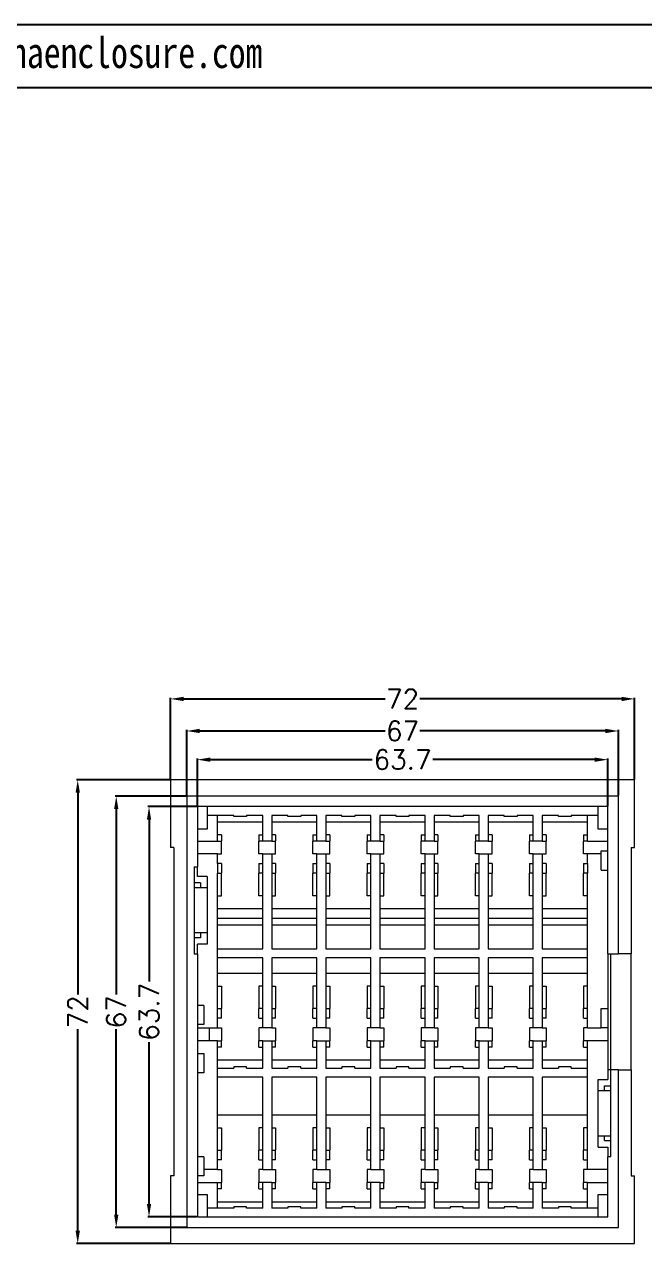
# Model space of a CAD drawing. Header units: inches. Extents: x 963 to 2094, y 1089 to 1501.
# Drawn here: x 1784.3 to 1880.5, y 1311.3 to 1500.6 of the extents above; entities that cross this region are included whole.
import ezdxf

# ---------------------------------------------------------------- set-up
doc = ezdxf.new("R2010")
doc.units = ezdxf.units.IN
doc.layers.add('文字', color=81, linetype='Continuous')
doc.styles.get("Standard").update_dxf_attribs({"font": 'txt', "bigfont": 'gbcbig.shx'})
doc.styles.add('宋体', font='', dxfattribs={"width": 0.8, "height": 3.5})
doc.styles.get('宋体').set_extended_font_data('SimSun')
doc.dimstyles.new('3', dxfattribs={"dimtxt": 3, "dimasz": 2, "dimexe": 0.18, "dimexo": 0.0625, "dimgap": 0.2, "dimtad": 0, "dimzin": 12, "dimdsep": 46, "dimtxsty": 'Standard', "dimcen": 1, "dimclrd": 3, "dimclre": 3, "dimadec": 0, "dimazin": 0, "dimtfac": 1, "dimtofl": 0, "dimtmove": 0, "dimatfit": 3, "dimfxl": 0, "dimtolj": 1, "dimtzin": 0, "dimarcsym": 0})

# ---------------------------------------------------------------- blocks, each defined once
blk = doc.blocks.new('*D240')
at = {"color": 3, "lineweight": -2, "transparency": 16777216}
for p, q in [((1806.96, 1383.33), (1806.96, 1396.03)), ((1808.96, 1395.85), (1840.26, 1395.85)), ((1876.96, 1395.85), (1845.66, 1395.85)), ((1878.96, 1383.33), (1878.96, 1396.03))]:
    blk.add_line(p, q, dxfattribs=at)
at = {"color": 3, "transparency": 16777216}
for points in [[(1808.96, 1396.18), (1808.96, 1395.51), (1806.96, 1395.85)], [(1876.96, 1396.18), (1876.96, 1395.51), (1878.96, 1395.85)]]:
    blk.add_solid(points, dxfattribs=at)
at = {"layer": 'Defpoints', "color": 0, "transparency": 16777216}
for p in [(1878.96, 1395.85), (1806.96, 1383.27), (1878.96, 1383.27)]:
    blk.add_point(p, dxfattribs=at)
at = {"color": 0, "transparency": 16777216, "insert": (1842.96, 1395.85), "char_height": 3, "attachment_point": 5}
blk.add_mtext('\\A1;72', dxfattribs=at)
blk = doc.blocks.new('*D241')
at = {"color": 3, "lineweight": -2, "transparency": 16777216}
for p, q in [((1806.9, 1383.27), (1792.36, 1383.27)), ((1792.54, 1381.27), (1792.54, 1349.97)), ((1792.54, 1313.27), (1792.54, 1344.57)), ((1806.9, 1311.27), (1792.36, 1311.27))]:
    blk.add_line(p, q, dxfattribs=at)
at = {"color": 3, "transparency": 16777216}
for points in [[(1792.21, 1381.27), (1792.88, 1381.27), (1792.54, 1383.27)], [(1792.21, 1313.27), (1792.88, 1313.27), (1792.54, 1311.27)]]:
    blk.add_solid(points, dxfattribs=at)
at = {"layer": 'Defpoints', "color": 0, "transparency": 16777216}
for p in [(1806.96, 1383.27), (1792.54, 1311.27), (1806.96, 1311.27)]:
    blk.add_point(p, dxfattribs=at)
at = {"color": 0, "transparency": 16777216, "insert": (1792.54, 1347.27), "char_height": 3, "attachment_point": 5, "rotation": 90}
blk.add_mtext('\\A1;72', dxfattribs=at)
blk = doc.blocks.new('*D242')
at = {"color": 3, "lineweight": -2, "transparency": 16777216}
for p, q in [((1809.4, 1380.77), (1798.34, 1380.77)), ((1798.52, 1378.77), (1798.52, 1349.97)), ((1798.52, 1315.77), (1798.52, 1344.57)), ((1809.4, 1313.77), (1798.34, 1313.77))]:
    blk.add_line(p, q, dxfattribs=at)
at = {"color": 3, "transparency": 16777216}
for points in [[(1798.19, 1378.77), (1798.85, 1378.77), (1798.52, 1380.77)], [(1798.19, 1315.77), (1798.85, 1315.77), (1798.52, 1313.77)]]:
    blk.add_solid(points, dxfattribs=at)
at = {"layer": 'Defpoints', "color": 0, "transparency": 16777216}
for p in [(1798.52, 1380.77), (1809.46, 1380.77), (1809.46, 1313.77)]:
    blk.add_point(p, dxfattribs=at)
at = {"color": 0, "transparency": 16777216, "insert": (1798.52, 1347.27), "char_height": 3, "attachment_point": 5, "rotation": 90}
blk.add_mtext('\\A1;67', dxfattribs=at)
blk = doc.blocks.new('*D243')
at = {"color": 3, "lineweight": -2, "transparency": 16777216}
for p, q in [((1811.05, 1379.12), (1803.43, 1379.12)), ((1803.61, 1377.12), (1803.61, 1351.97)), ((1803.61, 1317.42), (1803.61, 1342.57)), ((1811.05, 1315.42), (1803.43, 1315.42))]:
    blk.add_line(p, q, dxfattribs=at)
at = {"color": 3, "transparency": 16777216}
for points in [[(1803.28, 1377.12), (1803.94, 1377.12), (1803.61, 1379.12)], [(1803.28, 1317.42), (1803.94, 1317.42), (1803.61, 1315.42)]]:
    blk.add_solid(points, dxfattribs=at)
at = {"layer": 'Defpoints', "color": 0, "transparency": 16777216}
for p in [(1811.11, 1379.12), (1803.61, 1315.42), (1811.11, 1315.42)]:
    blk.add_point(p, dxfattribs=at)
at = {"color": 0, "transparency": 16777216, "insert": (1803.61, 1347.27), "char_height": 3, "attachment_point": 5, "rotation": 90}
blk.add_mtext('\\A1;63.7', dxfattribs=at)
blk = doc.blocks.new('*D244')
at = {"color": 3, "lineweight": -2, "transparency": 16777216}
for p, q in [((1809.46, 1380.83), (1809.46, 1391.05)), ((1811.46, 1390.87), (1840.26, 1390.87)), ((1874.46, 1390.87), (1845.66, 1390.87)), ((1876.46, 1380.83), (1876.46, 1391.05))]:
    blk.add_line(p, q, dxfattribs=at)
at = {"color": 3, "transparency": 16777216}
for points in [[(1811.46, 1391.21), (1811.46, 1390.54), (1809.46, 1390.87)], [(1874.46, 1391.21), (1874.46, 1390.54), (1876.46, 1390.87)]]:
    blk.add_solid(points, dxfattribs=at)
at = {"layer": 'Defpoints', "color": 0, "transparency": 16777216}
for p in [(1876.46, 1390.87), (1809.46, 1380.77), (1876.46, 1380.77)]:
    blk.add_point(p, dxfattribs=at)
at = {"color": 0, "transparency": 16777216, "insert": (1842.96, 1390.87), "char_height": 3, "attachment_point": 5}
blk.add_mtext('\\A1;67', dxfattribs=at)
blk = doc.blocks.new('*D245')
at = {"color": 3, "lineweight": -2, "transparency": 16777216}
for p, q in [((1811.11, 1379.18), (1811.11, 1386.6)), ((1813.11, 1386.42), (1838.26, 1386.42)), ((1872.81, 1386.42), (1847.66, 1386.42)), ((1874.81, 1379.18), (1874.81, 1386.6))]:
    blk.add_line(p, q, dxfattribs=at)
at = {"color": 3, "transparency": 16777216}
for points in [[(1813.11, 1386.75), (1813.11, 1386.08), (1811.11, 1386.42)], [(1872.81, 1386.75), (1872.81, 1386.08), (1874.81, 1386.42)]]:
    blk.add_solid(points, dxfattribs=at)
at = {"layer": 'Defpoints', "color": 0, "transparency": 16777216}
for p in [(1811.11, 1386.42), (1811.11, 1379.12), (1874.81, 1379.12)]:
    blk.add_point(p, dxfattribs=at)
at = {"color": 0, "transparency": 16777216, "insert": (1842.96, 1386.42), "char_height": 3, "attachment_point": 5}
blk.add_mtext('\\A1;63.7', dxfattribs=at)

msp = doc.modelspace()

# ---------------------------------------------------------------- linework, layer by layer
for p, q in [((1510.765, 1500.59), (2093.562, 1500.59)), ((1525.845, 1490.779), (2083.75, 1490.779))]:
    msp.add_line(p, q)
at = {"color": 7, "linetype": 'Continuous', "lineweight": 15}
for p, q in [((1806.961, 1383.271), (1806.961, 1372.771)), ((1878.961, 1383.271), (1806.961, 1383.271)), ((1878.961, 1372.771), (1878.961, 1383.271)), ((1809.461, 1380.771), (1809.461, 1313.771)), ((1876.461, 1380.771), (1809.461, 1380.771)), ((1876.461, 1356.271), (1876.461, 1380.771)), ((1874.811, 1379.121), (1811.111, 1379.121)), ((1811.111, 1379.121), (1811.111, 1369.771)), ((1812.611, 1379.121), (1812.611, 1375.621)), ((1873.311, 1375.621), (1873.311, 1379.121)), ((1874.811, 1356.271), (1874.811, 1379.121)), ((1816.761, 1377.771), (1812.611, 1377.771)), ((1814.261, 1373.771), (1814.261, 1377.771)), ((1814.261, 1376.771), (1821.261, 1376.771)), ((1816.761, 1377.571), (1816.761, 1377.771)), ((1818.761, 1377.571), (1816.761, 1377.571)), ((1821.261, 1377.771), (1818.761, 1377.771)), ((1818.761, 1377.771), (1818.761, 1377.571)), ((1821.261, 1373.771), (1821.261, 1377.771)), ((1825.161, 1377.771), (1822.661, 1377.771)), ((1822.661, 1377.771), (1822.661, 1373.771)), ((1822.661, 1376.771), (1829.661, 1376.771)), ((1825.161, 1377.571), (1825.161, 1377.771)), ((1827.161, 1377.571), (1825.161, 1377.571)), ((1829.661, 1377.771), (1827.161, 1377.771)), ((1827.161, 1377.771), (1827.161, 1377.571)), ((1829.661, 1373.771), (1829.661, 1377.771)), ((1833.561, 1377.771), (1831.061, 1377.771)), ((1831.061, 1377.771), (1831.061, 1373.771)), ((1831.061, 1376.771), (1838.061, 1376.771)), ((1833.561, 1377.571), (1833.561, 1377.771)), ((1835.561, 1377.571), (1833.561, 1377.571)), ((1838.061, 1377.771), (1835.561, 1377.771)), ((1835.561, 1377.771), (1835.561, 1377.571)), ((1838.061, 1373.771), (1838.061, 1377.771)), ((1841.961, 1377.771), (1839.461, 1377.771)), ((1839.461, 1377.771), (1839.461, 1373.771)), ((1839.461, 1376.771), (1846.461, 1376.771)), ((1841.961, 1377.571), (1841.961, 1377.771)), ((1843.961, 1377.571), (1841.961, 1377.571)), ((1846.461, 1377.771), (1843.961, 1377.771)), ((1843.961, 1377.771), (1843.961, 1377.571)), ((1846.461, 1373.771), (1846.461, 1377.771)), ((1850.361, 1377.771), (1847.861, 1377.771)), ((1847.861, 1377.771), (1847.861, 1373.771)), ((1847.861, 1376.771), (1854.861, 1376.771)), ((1850.361, 1377.571), (1850.361, 1377.771)), ((1852.361, 1377.571), (1850.361, 1377.571)), ((1854.861, 1377.771), (1852.361, 1377.771)), ((1852.361, 1377.771), (1852.361, 1377.571)), ((1854.861, 1373.771), (1854.861, 1377.771)), ((1858.761, 1377.771), (1856.261, 1377.771)), ((1856.261, 1377.771), (1856.261, 1373.771)), ((1856.261, 1376.771), (1863.261, 1376.771)), ((1858.761, 1377.571), (1858.761, 1377.771)), ((1860.761, 1377.571), (1858.761, 1377.571)), ((1863.261, 1377.771), (1860.761, 1377.771)), ((1860.761, 1377.771), (1860.761, 1377.571)), ((1863.261, 1373.771), (1863.261, 1377.771)), ((1864.661, 1377.771), (1864.661, 1373.771)), ((1867.161, 1377.771), (1864.661, 1377.771)), ((1864.661, 1376.771), (1871.661, 1376.771)), ((1867.161, 1377.571), (1867.161, 1377.771)), ((1869.161, 1377.571), (1867.161, 1377.571)), ((1873.311, 1377.771), (1869.161, 1377.771)), ((1869.161, 1377.771), (1869.161, 1377.571)), ((1871.661, 1373.771), (1871.661, 1377.771)), ((1812.611, 1375.621), (1811.111, 1375.621)), ((1814.861, 1374.771), (1814.261, 1374.771)), ((1814.861, 1374.771), (1814.861, 1373.771)), ((1820.661, 1374.771), (1820.661, 1373.771)), ((1820.661, 1374.771), (1821.261, 1374.771)), ((1823.261, 1374.771), (1822.661, 1374.771)), ((1823.261, 1374.771), (1823.261, 1373.771)), ((1829.061, 1374.771), (1829.661, 1374.771)), ((1829.061, 1374.771), (1829.061, 1373.771)), ((1831.661, 1374.771), (1831.061, 1374.771)), ((1831.661, 1374.771), (1831.661, 1373.771)), ((1837.461, 1374.771), (1838.061, 1374.771)), ((1837.461, 1374.771), (1837.461, 1373.771)), ((1840.061, 1374.771), (1839.461, 1374.771)), ((1840.061, 1374.771), (1840.061, 1373.771)), ((1845.861, 1374.771), (1845.861, 1373.771)), ((1845.861, 1374.771), (1846.461, 1374.771)), ((1848.461, 1374.771), (1847.861, 1374.771)), ((1848.461, 1374.771), (1848.461, 1373.771)), ((1854.261, 1374.771), (1854.861, 1374.771)), ((1854.261, 1374.771), (1854.261, 1373.771)), ((1856.861, 1374.771), (1856.261, 1374.771)), ((1856.861, 1374.771), (1856.861, 1373.771)), ((1862.661, 1374.771), (1863.261, 1374.771)), ((1862.661, 1374.771), (1862.661, 1373.771)), ((1865.261, 1374.771), (1864.661, 1374.771)), ((1865.261, 1374.771), (1865.261, 1373.771)), ((1871.061, 1374.771), (1871.061, 1373.771)), ((1871.061, 1374.771), (1871.661, 1374.771)), ((1874.811, 1375.621), (1873.311, 1375.621)), ((1807.461, 1372.771), (1806.961, 1372.771)), ((1807.461, 1372.771), (1807.461, 1321.771)), ((1811.111, 1373.771), (1814.261, 1373.771)), ((1814.261, 1373.771), (1814.861, 1373.771)), ((1814.861, 1371.771), (1814.861, 1373.771)), ((1821.261, 1373.771), (1820.661, 1373.771)), ((1820.661, 1371.771), (1820.661, 1373.771)), ((1822.661, 1373.771), (1821.261, 1373.771)), ((1822.661, 1373.771), (1823.261, 1373.771)), ((1823.261, 1371.771), (1823.261, 1373.771)), ((1829.661, 1373.771), (1829.061, 1373.771)), ((1829.061, 1371.771), (1829.061, 1373.771)), ((1831.061, 1373.771), (1829.661, 1373.771)), ((1831.061, 1373.771), (1831.661, 1373.771)), ((1831.661, 1371.771), (1831.661, 1373.771)), ((1838.061, 1373.771), (1837.461, 1373.771)), ((1837.461, 1371.771), (1837.461, 1373.771)), ((1839.461, 1373.771), (1838.061, 1373.771)), ((1839.461, 1373.771), (1840.061, 1373.771)), ((1840.061, 1371.771), (1840.061, 1373.771)), ((1846.461, 1373.771), (1845.861, 1373.771)), ((1845.861, 1371.771), (1845.861, 1373.771)), ((1847.861, 1373.771), (1846.461, 1373.771)), ((1847.861, 1373.771), (1848.461, 1373.771)), ((1848.461, 1371.771), (1848.461, 1373.771)), ((1854.861, 1373.771), (1854.261, 1373.771)), ((1854.261, 1371.771), (1854.261, 1373.771)), ((1856.261, 1373.771), (1854.861, 1373.771)), ((1856.261, 1373.771), (1856.861, 1373.771)), ((1856.861, 1371.771), (1856.861, 1373.771)), ((1863.261, 1373.771), (1862.661, 1373.771)), ((1862.661, 1371.771), (1862.661, 1373.771)), ((1864.661, 1373.771), (1863.261, 1373.771)), ((1864.661, 1373.771), (1865.261, 1373.771)), ((1865.261, 1371.771), (1865.261, 1373.771)), ((1871.661, 1373.771), (1871.061, 1373.771)), ((1871.061, 1371.771), (1871.061, 1373.771)), ((1871.661, 1373.771), (1874.811, 1373.771)), ((1878.461, 1372.771), (1878.961, 1372.771)), ((1878.461, 1372.771), (1878.461, 1356.271)), ((1814.261, 1371.771), (1811.111, 1371.771)), ((1814.261, 1370.271), (1814.261, 1371.771)), ((1814.261, 1371.771), (1814.861, 1371.771)), ((1821.261, 1371.771), (1820.661, 1371.771)), ((1821.261, 1371.771), (1822.661, 1371.771)), ((1821.261, 1357.021), (1821.261, 1371.771)), ((1822.661, 1371.771), (1822.661, 1357.021)), ((1822.661, 1371.771), (1823.261, 1371.771)), ((1829.661, 1371.771), (1829.061, 1371.771)), ((1829.661, 1371.771), (1831.061, 1371.771)), ((1829.661, 1357.021), (1829.661, 1371.771)), ((1831.061, 1371.771), (1831.061, 1357.021)), ((1831.061, 1371.771), (1831.661, 1371.771)), ((1838.061, 1371.771), (1837.461, 1371.771)), ((1838.061, 1371.771), (1839.461, 1371.771)), ((1838.061, 1357.021), (1838.061, 1371.771)), ((1839.461, 1371.771), (1839.461, 1357.021)), ((1839.461, 1371.771), (1840.061, 1371.771)), ((1846.461, 1371.771), (1845.861, 1371.771)), ((1846.461, 1371.771), (1847.861, 1371.771)), ((1846.461, 1357.021), (1846.461, 1371.771)), ((1847.861, 1371.771), (1847.861, 1357.021)), ((1847.861, 1371.771), (1848.461, 1371.771)), ((1854.861, 1371.771), (1854.261, 1371.771)), ((1854.861, 1371.771), (1856.261, 1371.771)), ((1854.861, 1357.021), (1854.861, 1371.771)), ((1856.261, 1371.771), (1856.261, 1357.021)), ((1856.261, 1371.771), (1856.861, 1371.771)), ((1863.261, 1371.771), (1862.661, 1371.771)), ((1863.261, 1357.021), (1863.261, 1371.771)), ((1863.261, 1371.771), (1864.661, 1371.771)), ((1864.661, 1371.771), (1864.661, 1357.021)), ((1864.661, 1371.771), (1865.261, 1371.771)), ((1871.661, 1371.771), (1871.061, 1371.771)), ((1871.661, 1370.271), (1871.661, 1371.771)), ((1873.811, 1371.771), (1871.661, 1371.771)), ((1873.811, 1372.271), (1874.811, 1372.271)), ((1873.811, 1369.271), (1873.811, 1372.271)), ((1810.611, 1369.771), (1811.111, 1369.771)), ((1810.611, 1369.771), (1810.611, 1356.271)), ((1811.111, 1368.271), (1811.111, 1369.771)), ((1814.261, 1370.271), (1814.261, 1368.771)), ((1814.861, 1370.271), (1814.261, 1370.271)), ((1814.861, 1370.271), (1814.861, 1368.771)), ((1820.661, 1370.271), (1820.661, 1368.771)), ((1820.661, 1370.271), (1821.261, 1370.271)), ((1823.261, 1370.271), (1822.661, 1370.271)), ((1823.261, 1370.271), (1823.261, 1368.771)), ((1829.061, 1370.271), (1829.061, 1368.771)), ((1829.061, 1370.271), (1829.661, 1370.271)), ((1831.661, 1370.271), (1831.061, 1370.271)), ((1831.661, 1370.271), (1831.661, 1368.771)), ((1837.461, 1370.271), (1837.461, 1368.771)), ((1837.461, 1370.271), (1838.061, 1370.271)), ((1840.061, 1370.271), (1839.461, 1370.271)), ((1840.061, 1370.271), (1840.061, 1368.771)), ((1845.861, 1370.271), (1845.861, 1368.771)), ((1845.861, 1370.271), (1846.461, 1370.271)), ((1848.461, 1370.271), (1847.861, 1370.271)), ((1848.461, 1370.271), (1848.461, 1368.771)), ((1854.261, 1370.271), (1854.261, 1368.771)), ((1854.261, 1370.271), (1854.861, 1370.271)), ((1856.861, 1370.271), (1856.261, 1370.271)), ((1856.861, 1370.271), (1856.861, 1368.771)), ((1862.661, 1370.271), (1862.661, 1368.771)), ((1862.661, 1370.271), (1863.261, 1370.271)), ((1865.261, 1370.271), (1864.661, 1370.271)), ((1865.261, 1370.271), (1865.261, 1368.771)), ((1871.061, 1370.271), (1871.061, 1368.771)), ((1871.061, 1370.271), (1871.661, 1370.271)), ((1871.661, 1370.271), (1871.661, 1368.771)), ((1873.811, 1369.271), (1874.811, 1369.271)), ((1811.611, 1367.271), (1810.611, 1367.271)), ((1812.611, 1368.271), (1811.111, 1368.271)), ((1811.611, 1367.271), (1811.611, 1366.521)), ((1812.611, 1368.271), (1812.611, 1366.521)), ((1814.261, 1368.771), (1814.861, 1368.771)), ((1814.261, 1357.021), (1814.261, 1368.771)), ((1814.861, 1365.271), (1814.861, 1368.771)), ((1821.261, 1368.771), (1820.661, 1368.771)), ((1820.661, 1365.271), (1820.661, 1368.771)), ((1822.661, 1368.771), (1823.261, 1368.771)), ((1823.261, 1365.271), (1823.261, 1368.771)), ((1829.661, 1368.771), (1829.061, 1368.771)), ((1829.061, 1365.271), (1829.061, 1368.771)), ((1831.061, 1368.771), (1831.661, 1368.771)), ((1831.661, 1365.271), (1831.661, 1368.771)), ((1838.061, 1368.771), (1837.461, 1368.771)), ((1837.461, 1365.271), (1837.461, 1368.771)), ((1839.461, 1368.771), (1840.061, 1368.771)), ((1840.061, 1365.271), (1840.061, 1368.771)), ((1846.461, 1368.771), (1845.861, 1368.771)), ((1845.861, 1365.271), (1845.861, 1368.771)), ((1847.861, 1368.771), (1848.461, 1368.771)), ((1848.461, 1365.271), (1848.461, 1368.771)), ((1854.861, 1368.771), (1854.261, 1368.771)), ((1854.261, 1365.271), (1854.261, 1368.771)), ((1856.261, 1368.771), (1856.861, 1368.771)), ((1856.861, 1365.271), (1856.861, 1368.771)), ((1863.261, 1368.771), (1862.661, 1368.771)), ((1862.661, 1365.271), (1862.661, 1368.771)), ((1864.661, 1368.771), (1865.261, 1368.771)), ((1865.261, 1365.271), (1865.261, 1368.771)), ((1871.661, 1368.771), (1871.061, 1368.771)), ((1871.061, 1365.271), (1871.061, 1368.771)), ((1871.661, 1357.021), (1871.661, 1368.771)), ((1812.611, 1366.521), (1810.611, 1366.521)), ((1812.611, 1366.521), (1812.611, 1359.521)), ((1814.261, 1365.271), (1814.861, 1365.271)), ((1821.261, 1365.271), (1820.661, 1365.271)), ((1822.661, 1365.271), (1823.261, 1365.271)), ((1829.661, 1365.271), (1829.061, 1365.271)), ((1831.061, 1365.271), (1831.661, 1365.271)), ((1838.061, 1365.271), (1837.461, 1365.271)), ((1839.461, 1365.271), (1840.061, 1365.271)), ((1846.461, 1365.271), (1845.861, 1365.271)), ((1847.861, 1365.271), (1848.461, 1365.271)), ((1854.861, 1365.271), (1854.261, 1365.271)), ((1856.261, 1365.271), (1856.861, 1365.271)), ((1863.261, 1365.271), (1862.661, 1365.271)), ((1864.661, 1365.271), (1865.261, 1365.271)), ((1871.661, 1365.271), (1871.061, 1365.271)), ((1821.261, 1363.271), (1814.261, 1363.271)), ((1829.661, 1363.271), (1822.661, 1363.271)), ((1838.061, 1363.271), (1831.061, 1363.271)), ((1846.461, 1363.271), (1839.461, 1363.271)), ((1854.861, 1363.271), (1847.861, 1363.271)), ((1863.261, 1363.271), (1856.261, 1363.271)), ((1871.661, 1363.271), (1864.661, 1363.271)), ((1821.261, 1361.771), (1814.261, 1361.771)), ((1829.661, 1361.771), (1822.661, 1361.771)), ((1838.061, 1361.771), (1831.061, 1361.771)), ((1846.461, 1361.771), (1839.461, 1361.771)), ((1854.861, 1361.771), (1847.861, 1361.771)), ((1863.261, 1361.771), (1856.261, 1361.771)), ((1871.661, 1361.771), (1864.661, 1361.771)), ((1812.611, 1359.521), (1810.611, 1359.521)), ((1811.611, 1359.521), (1811.611, 1358.771)), ((1812.611, 1359.521), (1812.611, 1357.771)), ((1814.261, 1360.771), (1821.261, 1360.771)), ((1822.661, 1360.771), (1829.661, 1360.771)), ((1831.061, 1360.771), (1838.061, 1360.771)), ((1839.461, 1360.771), (1846.461, 1360.771)), ((1847.861, 1360.771), (1854.861, 1360.771)), ((1856.261, 1360.771), (1863.261, 1360.771)), ((1864.661, 1360.771), (1871.661, 1360.771)), ((1811.611, 1358.771), (1810.611, 1358.771)), ((1812.611, 1357.771), (1811.111, 1357.771)), ((1811.111, 1356.271), (1811.111, 1357.771)), ((1810.611, 1356.271), (1811.111, 1356.271)), ((1811.111, 1356.271), (1811.111, 1315.421)), ((1814.261, 1355.621), (1814.261, 1357.021)), ((1814.261, 1357.021), (1821.261, 1357.021)), ((1821.261, 1355.621), (1814.261, 1355.621)), ((1814.261, 1347.771), (1814.261, 1355.621)), ((1821.261, 1344.771), (1821.261, 1355.621)), ((1822.661, 1357.021), (1829.661, 1357.021)), ((1829.661, 1355.621), (1822.661, 1355.621)), ((1822.661, 1355.621), (1822.661, 1344.771)), ((1829.661, 1344.771), (1829.661, 1355.621)), ((1831.061, 1357.021), (1838.061, 1357.021)), ((1838.061, 1355.621), (1831.061, 1355.621)), ((1831.061, 1355.621), (1831.061, 1344.771)), ((1838.061, 1344.771), (1838.061, 1355.621)), ((1839.461, 1357.021), (1846.461, 1357.021)), ((1846.461, 1355.621), (1839.461, 1355.621)), ((1839.461, 1355.621), (1839.461, 1344.771)), ((1846.461, 1344.771), (1846.461, 1355.621)), ((1847.861, 1357.021), (1854.861, 1357.021)), ((1854.861, 1355.621), (1847.861, 1355.621)), ((1847.861, 1355.621), (1847.861, 1344.771)), ((1854.861, 1344.771), (1854.861, 1355.621)), ((1856.261, 1357.021), (1863.261, 1357.021)), ((1863.261, 1355.621), (1856.261, 1355.621)), ((1856.261, 1355.621), (1856.261, 1344.771)), ((1863.261, 1344.771), (1863.261, 1355.621)), ((1864.661, 1357.021), (1871.661, 1357.021)), ((1871.661, 1355.621), (1864.661, 1355.621)), ((1864.661, 1355.621), (1864.661, 1344.771)), ((1871.661, 1355.621), (1871.661, 1357.021)), ((1871.661, 1347.771), (1871.661, 1355.621)), ((1874.811, 1356.271), (1876.461, 1356.271)), ((1874.811, 1356.271), (1874.811, 1338.271)), ((1875.311, 1338.271), (1875.311, 1356.271)), ((1878.461, 1356.271), (1876.461, 1356.271)), ((1878.461, 1338.271), (1878.461, 1356.271)), ((1814.261, 1353.271), (1821.261, 1353.271)), ((1822.661, 1353.271), (1829.661, 1353.271)), ((1831.061, 1353.271), (1838.061, 1353.271)), ((1839.461, 1353.271), (1846.461, 1353.271)), ((1847.861, 1353.271), (1854.861, 1353.271)), ((1856.261, 1353.271), (1863.261, 1353.271)), ((1864.661, 1353.271), (1871.661, 1353.271)), ((1814.261, 1351.271), (1814.861, 1351.271)), ((1814.861, 1351.271), (1814.861, 1347.771)), ((1821.261, 1351.271), (1820.661, 1351.271)), ((1820.661, 1351.271), (1820.661, 1347.771)), ((1822.661, 1351.271), (1823.261, 1351.271)), ((1823.261, 1351.271), (1823.261, 1347.771)), ((1829.661, 1351.271), (1829.061, 1351.271)), ((1829.061, 1351.271), (1829.061, 1347.771)), ((1831.061, 1351.271), (1831.661, 1351.271)), ((1831.661, 1351.271), (1831.661, 1347.771)), ((1838.061, 1351.271), (1837.461, 1351.271)), ((1837.461, 1351.271), (1837.461, 1347.771)), ((1839.461, 1351.271), (1840.061, 1351.271)), ((1840.061, 1351.271), (1840.061, 1347.771)), ((1846.461, 1351.271), (1845.861, 1351.271)), ((1845.861, 1351.271), (1845.861, 1347.771)), ((1847.861, 1351.271), (1848.461, 1351.271)), ((1848.461, 1351.271), (1848.461, 1347.771)), ((1854.861, 1351.271), (1854.261, 1351.271)), ((1854.261, 1351.271), (1854.261, 1347.771)), ((1856.261, 1351.271), (1856.861, 1351.271)), ((1856.861, 1351.271), (1856.861, 1347.771)), ((1863.261, 1351.271), (1862.661, 1351.271)), ((1862.661, 1351.271), (1862.661, 1347.771)), ((1864.661, 1351.271), (1865.261, 1351.271)), ((1865.261, 1351.271), (1865.261, 1347.771)), ((1871.661, 1351.271), (1871.061, 1351.271)), ((1871.061, 1351.271), (1871.061, 1347.771)), ((1812.111, 1348.271), (1811.111, 1348.271)), ((1812.111, 1348.271), (1812.111, 1345.271)), ((1814.261, 1347.771), (1814.861, 1347.771)), ((1814.261, 1346.271), (1814.261, 1347.771)), ((1814.861, 1346.271), (1814.261, 1346.271)), ((1814.261, 1344.771), (1814.261, 1346.271)), ((1814.861, 1346.271), (1814.861, 1347.771)), ((1820.661, 1346.271), (1820.661, 1347.771)), ((1821.261, 1347.771), (1820.661, 1347.771)), ((1820.661, 1346.271), (1821.261, 1346.271)), ((1822.661, 1347.771), (1823.261, 1347.771)), ((1823.261, 1346.271), (1822.661, 1346.271)), ((1823.261, 1346.271), (1823.261, 1347.771)), ((1829.661, 1347.771), (1829.061, 1347.771)), ((1829.061, 1346.271), (1829.061, 1347.771)), ((1829.061, 1346.271), (1829.661, 1346.271)), ((1831.061, 1347.771), (1831.661, 1347.771)), ((1831.661, 1346.271), (1831.061, 1346.271)), ((1831.661, 1346.271), (1831.661, 1347.771)), ((1837.461, 1346.271), (1837.461, 1347.771)), ((1838.061, 1347.771), (1837.461, 1347.771)), ((1837.461, 1346.271), (1838.061, 1346.271)), ((1839.461, 1347.771), (1840.061, 1347.771)), ((1840.061, 1346.271), (1839.461, 1346.271)), ((1840.061, 1346.271), (1840.061, 1347.771)), ((1845.861, 1346.271), (1845.861, 1347.771)), ((1846.461, 1347.771), (1845.861, 1347.771)), ((1845.861, 1346.271), (1846.461, 1346.271)), ((1847.861, 1347.771), (1848.461, 1347.771)), ((1848.461, 1346.271), (1847.861, 1346.271)), ((1848.461, 1346.271), (1848.461, 1347.771)), ((1854.261, 1346.271), (1854.261, 1347.771)), ((1854.861, 1347.771), (1854.261, 1347.771)), ((1854.261, 1346.271), (1854.861, 1346.271)), ((1856.261, 1347.771), (1856.861, 1347.771)), ((1856.861, 1346.271), (1856.261, 1346.271)), ((1856.861, 1346.271), (1856.861, 1347.771)), ((1862.661, 1346.271), (1862.661, 1347.771)), ((1863.261, 1347.771), (1862.661, 1347.771)), ((1862.661, 1346.271), (1863.261, 1346.271)), ((1864.661, 1347.771), (1865.261, 1347.771)), ((1865.261, 1346.271), (1864.661, 1346.271)), ((1865.261, 1346.271), (1865.261, 1347.771)), ((1871.061, 1346.271), (1871.061, 1347.771)), ((1871.661, 1347.771), (1871.061, 1347.771)), ((1871.061, 1346.271), (1871.661, 1346.271)), ((1871.661, 1346.271), (1871.661, 1347.771)), ((1871.661, 1344.771), (1871.661, 1346.271)), ((1873.811, 1347.771), (1874.811, 1347.771)), ((1873.811, 1344.771), (1873.811, 1347.771)), ((1812.111, 1345.271), (1811.111, 1345.271)), ((1811.111, 1344.771), (1814.261, 1344.771)), ((1812.961, 1344.771), (1812.961, 1342.771)), ((1814.261, 1344.771), (1814.861, 1344.771)), ((1814.861, 1344.771), (1814.861, 1342.771)), ((1821.261, 1344.771), (1820.661, 1344.771)), ((1820.661, 1344.771), (1820.661, 1342.771)), ((1822.661, 1344.771), (1821.261, 1344.771)), ((1822.661, 1344.771), (1823.261, 1344.771)), ((1823.261, 1344.771), (1823.261, 1342.771)), ((1829.661, 1344.771), (1829.061, 1344.771)), ((1829.061, 1344.771), (1829.061, 1342.771)), ((1831.061, 1344.771), (1829.661, 1344.771)), ((1831.061, 1344.771), (1831.661, 1344.771)), ((1831.661, 1344.771), (1831.661, 1342.771)), ((1838.061, 1344.771), (1837.461, 1344.771)), ((1837.461, 1344.771), (1837.461, 1342.771)), ((1839.461, 1344.771), (1838.061, 1344.771)), ((1839.461, 1344.771), (1840.061, 1344.771)), ((1840.061, 1344.771), (1840.061, 1342.771)), ((1846.461, 1344.771), (1845.861, 1344.771)), ((1845.861, 1344.771), (1845.861, 1342.771)), ((1847.861, 1344.771), (1846.461, 1344.771)), ((1847.861, 1344.771), (1848.461, 1344.771)), ((1848.461, 1344.771), (1848.461, 1342.771)), ((1854.861, 1344.771), (1854.261, 1344.771)), ((1854.261, 1344.771), (1854.261, 1342.771)), ((1856.261, 1344.771), (1854.861, 1344.771)), ((1856.261, 1344.771), (1856.861, 1344.771)), ((1856.861, 1344.771), (1856.861, 1342.771)), ((1863.261, 1344.771), (1862.661, 1344.771)), ((1862.661, 1344.771), (1862.661, 1342.771)), ((1864.661, 1344.771), (1863.261, 1344.771)), ((1864.661, 1344.771), (1865.261, 1344.771)), ((1865.261, 1344.771), (1865.261, 1342.771)), ((1871.661, 1344.771), (1871.061, 1344.771)), ((1871.061, 1344.771), (1871.061, 1342.771)), ((1871.661, 1344.771), (1873.811, 1344.771)), ((1874.811, 1344.771), (1873.811, 1344.771)), ((1814.261, 1342.771), (1811.111, 1342.771)), ((1814.261, 1338.521), (1814.261, 1342.771)), ((1814.261, 1342.771), (1814.861, 1342.771)), ((1814.861, 1341.771), (1814.861, 1342.771)), ((1820.661, 1341.771), (1820.661, 1342.771)), ((1821.261, 1342.771), (1820.661, 1342.771)), ((1821.261, 1342.771), (1822.661, 1342.771)), ((1821.261, 1338.521), (1821.261, 1342.771)), ((1822.661, 1342.771), (1822.661, 1338.521)), ((1822.661, 1342.771), (1823.261, 1342.771)), ((1823.261, 1341.771), (1823.261, 1342.771)), ((1829.061, 1341.771), (1829.061, 1342.771)), ((1829.661, 1342.771), (1829.061, 1342.771)), ((1829.661, 1342.771), (1831.061, 1342.771)), ((1829.661, 1338.521), (1829.661, 1342.771)), ((1831.061, 1342.771), (1831.061, 1338.521)), ((1831.061, 1342.771), (1831.661, 1342.771)), ((1831.661, 1341.771), (1831.661, 1342.771)), ((1837.461, 1341.771), (1837.461, 1342.771)), ((1838.061, 1342.771), (1837.461, 1342.771)), ((1838.061, 1342.771), (1839.461, 1342.771)), ((1838.061, 1338.521), (1838.061, 1342.771)), ((1839.461, 1342.771), (1839.461, 1338.521)), ((1839.461, 1342.771), (1840.061, 1342.771)), ((1840.061, 1341.771), (1840.061, 1342.771)), ((1845.861, 1341.771), (1845.861, 1342.771)), ((1846.461, 1342.771), (1845.861, 1342.771)), ((1846.461, 1342.771), (1847.861, 1342.771)), ((1846.461, 1338.521), (1846.461, 1342.771)), ((1847.861, 1342.771), (1847.861, 1338.521)), ((1847.861, 1342.771), (1848.461, 1342.771)), ((1848.461, 1341.771), (1848.461, 1342.771)), ((1854.261, 1341.771), (1854.261, 1342.771)), ((1854.861, 1342.771), (1854.261, 1342.771)), ((1854.861, 1342.771), (1856.261, 1342.771)), ((1854.861, 1338.521), (1854.861, 1342.771)), ((1856.261, 1342.771), (1856.261, 1338.521)), ((1856.261, 1342.771), (1856.861, 1342.771)), ((1856.861, 1341.771), (1856.861, 1342.771)), ((1862.661, 1341.771), (1862.661, 1342.771)), ((1863.261, 1342.771), (1862.661, 1342.771)), ((1863.261, 1338.521), (1863.261, 1342.771)), ((1863.261, 1342.771), (1864.661, 1342.771)), ((1864.661, 1342.771), (1864.661, 1338.521)), ((1864.661, 1342.771), (1865.261, 1342.771)), ((1865.261, 1341.771), (1865.261, 1342.771)), ((1871.061, 1341.771), (1871.061, 1342.771)), ((1871.661, 1342.771), (1871.061, 1342.771)), ((1874.811, 1342.771), (1871.661, 1342.771)), ((1871.661, 1338.521), (1871.661, 1342.771)), ((1811.111, 1340.771), (1812.111, 1340.771)), ((1812.111, 1340.771), (1812.111, 1337.771)), ((1814.861, 1341.771), (1814.261, 1341.771)), ((1820.661, 1341.771), (1821.261, 1341.771)), ((1823.261, 1341.771), (1822.661, 1341.771)), ((1829.061, 1341.771), (1829.661, 1341.771)), ((1831.661, 1341.771), (1831.061, 1341.771)), ((1837.461, 1341.771), (1838.061, 1341.771)), ((1840.061, 1341.771), (1839.461, 1341.771)), ((1845.861, 1341.771), (1846.461, 1341.771)), ((1848.461, 1341.771), (1847.861, 1341.771)), ((1854.261, 1341.771), (1854.861, 1341.771)), ((1856.861, 1341.771), (1856.261, 1341.771)), ((1862.661, 1341.771), (1863.261, 1341.771)), ((1865.261, 1341.771), (1864.661, 1341.771)), ((1871.061, 1341.771), (1871.661, 1341.771)), ((1821.261, 1339.771), (1814.261, 1339.771)), ((1814.261, 1337.121), (1814.261, 1338.521)), ((1814.261, 1338.521), (1816.761, 1338.521)), ((1818.761, 1338.721), (1816.761, 1338.721)), ((1816.761, 1338.721), (1816.761, 1338.521)), ((1818.761, 1338.521), (1818.761, 1338.721)), ((1818.761, 1338.521), (1821.261, 1338.521)), ((1829.661, 1339.771), (1822.661, 1339.771)), ((1822.661, 1338.521), (1825.161, 1338.521)), ((1827.161, 1338.721), (1825.161, 1338.721)), ((1825.161, 1338.721), (1825.161, 1338.521)), ((1827.161, 1338.521), (1827.161, 1338.721)), ((1827.161, 1338.521), (1829.661, 1338.521)), ((1838.061, 1339.771), (1831.061, 1339.771)), ((1831.061, 1338.521), (1833.561, 1338.521)), ((1835.561, 1338.721), (1833.561, 1338.721)), ((1833.561, 1338.721), (1833.561, 1338.521)), ((1835.561, 1338.521), (1835.561, 1338.721)), ((1835.561, 1338.521), (1838.061, 1338.521)), ((1846.461, 1339.771), (1839.461, 1339.771)), ((1839.461, 1338.521), (1841.961, 1338.521)), ((1843.961, 1338.721), (1841.961, 1338.721)), ((1841.961, 1338.721), (1841.961, 1338.521)), ((1843.961, 1338.521), (1843.961, 1338.721)), ((1843.961, 1338.521), (1846.461, 1338.521)), ((1854.861, 1339.771), (1847.861, 1339.771)), ((1847.861, 1338.521), (1850.361, 1338.521)), ((1852.361, 1338.721), (1850.361, 1338.721)), ((1850.361, 1338.721), (1850.361, 1338.521)), ((1852.361, 1338.521), (1852.361, 1338.721)), ((1852.361, 1338.521), (1854.861, 1338.521)), ((1863.261, 1339.771), (1856.261, 1339.771)), ((1856.261, 1338.521), (1858.761, 1338.521)), ((1860.761, 1338.721), (1858.761, 1338.721)), ((1858.761, 1338.721), (1858.761, 1338.521)), ((1860.761, 1338.521), (1860.761, 1338.721)), ((1860.761, 1338.521), (1863.261, 1338.521)), ((1871.661, 1339.771), (1864.661, 1339.771)), ((1864.661, 1338.521), (1867.161, 1338.521)), ((1869.161, 1338.721), (1867.161, 1338.721)), ((1867.161, 1338.721), (1867.161, 1338.521)), ((1869.161, 1338.521), (1869.161, 1338.721)), ((1869.161, 1338.521), (1871.661, 1338.521)), ((1871.661, 1337.121), (1871.661, 1338.521)), ((1812.111, 1337.771), (1811.111, 1337.771)), ((1821.261, 1337.121), (1814.261, 1337.121)), ((1814.261, 1325.771), (1814.261, 1337.121)), ((1821.261, 1322.771), (1821.261, 1337.121)), ((1829.661, 1337.121), (1822.661, 1337.121)), ((1822.661, 1337.121), (1822.661, 1322.771)), ((1829.661, 1322.771), (1829.661, 1337.121)), ((1838.061, 1337.121), (1831.061, 1337.121)), ((1831.061, 1337.121), (1831.061, 1322.771)), ((1838.061, 1322.771), (1838.061, 1337.121)), ((1846.461, 1337.121), (1839.461, 1337.121)), ((1839.461, 1337.121), (1839.461, 1322.771)), ((1846.461, 1322.771), (1846.461, 1337.121)), ((1854.861, 1337.121), (1847.861, 1337.121)), ((1847.861, 1337.121), (1847.861, 1322.771)), ((1854.861, 1322.771), (1854.861, 1337.121)), ((1863.261, 1337.121), (1856.261, 1337.121)), ((1856.261, 1337.121), (1856.261, 1322.771)), ((1863.261, 1322.771), (1863.261, 1337.121)), ((1871.661, 1337.121), (1864.661, 1337.121)), ((1864.661, 1337.121), (1864.661, 1322.771)), ((1871.661, 1325.771), (1871.661, 1337.121)), ((1873.311, 1336.771), (1874.811, 1336.771)), ((1873.311, 1335.021), (1873.311, 1336.771)), ((1875.311, 1338.271), (1874.811, 1338.271)), ((1874.811, 1338.271), (1874.811, 1336.771)), ((1875.311, 1324.771), (1875.311, 1338.271)), ((1876.461, 1338.271), (1875.311, 1338.271)), ((1876.461, 1313.771), (1876.461, 1338.271)), ((1876.461, 1338.271), (1878.461, 1338.271)), ((1878.461, 1338.271), (1878.461, 1321.771)), ((1873.311, 1335.021), (1875.311, 1335.021)), ((1873.311, 1328.021), (1873.311, 1335.021)), ((1874.311, 1335.771), (1875.311, 1335.771)), ((1874.311, 1335.021), (1874.311, 1335.771)), ((1814.261, 1331.271), (1821.261, 1331.271)), ((1822.661, 1331.271), (1829.661, 1331.271)), ((1831.061, 1331.271), (1838.061, 1331.271)), ((1839.461, 1331.271), (1846.461, 1331.271)), ((1847.861, 1331.271), (1854.861, 1331.271)), ((1856.261, 1331.271), (1863.261, 1331.271)), ((1864.661, 1331.271), (1871.661, 1331.271)), ((1814.261, 1329.271), (1814.861, 1329.271)), ((1814.861, 1329.271), (1814.861, 1325.771)), ((1821.261, 1329.271), (1820.661, 1329.271)), ((1820.661, 1329.271), (1820.661, 1325.771)), ((1822.661, 1329.271), (1823.261, 1329.271)), ((1823.261, 1329.271), (1823.261, 1325.771)), ((1829.661, 1329.271), (1829.061, 1329.271)), ((1829.061, 1329.271), (1829.061, 1325.771)), ((1831.061, 1329.271), (1831.661, 1329.271)), ((1831.661, 1329.271), (1831.661, 1325.771)), ((1838.061, 1329.271), (1837.461, 1329.271)), ((1837.461, 1329.271), (1837.461, 1325.771)), ((1839.461, 1329.271), (1840.061, 1329.271)), ((1840.061, 1329.271), (1840.061, 1325.771)), ((1846.461, 1329.271), (1845.861, 1329.271)), ((1845.861, 1329.271), (1845.861, 1325.771)), ((1847.861, 1329.271), (1848.461, 1329.271)), ((1848.461, 1329.271), (1848.461, 1325.771)), ((1854.861, 1329.271), (1854.261, 1329.271)), ((1854.261, 1329.271), (1854.261, 1325.771)), ((1856.261, 1329.271), (1856.861, 1329.271)), ((1856.861, 1329.271), (1856.861, 1325.771)), ((1863.261, 1329.271), (1862.661, 1329.271)), ((1862.661, 1329.271), (1862.661, 1325.771)), ((1864.661, 1329.271), (1865.261, 1329.271)), ((1865.261, 1329.271), (1865.261, 1325.771)), ((1871.661, 1329.271), (1871.061, 1329.271)), ((1871.061, 1329.271), (1871.061, 1325.771)), ((1873.311, 1328.021), (1875.311, 1328.021)), ((1873.311, 1326.271), (1873.311, 1328.021)), ((1874.311, 1327.271), (1874.311, 1328.021)), ((1874.311, 1327.271), (1875.311, 1327.271)), ((1814.261, 1324.271), (1814.261, 1325.771)), ((1814.261, 1325.771), (1814.861, 1325.771)), ((1814.861, 1324.271), (1814.861, 1325.771)), ((1821.261, 1325.771), (1820.661, 1325.771)), ((1820.661, 1324.271), (1820.661, 1325.771)), ((1822.661, 1325.771), (1823.261, 1325.771)), ((1823.261, 1324.271), (1823.261, 1325.771)), ((1829.061, 1324.271), (1829.061, 1325.771)), ((1829.661, 1325.771), (1829.061, 1325.771)), ((1831.061, 1325.771), (1831.661, 1325.771)), ((1831.661, 1324.271), (1831.661, 1325.771)), ((1837.461, 1324.271), (1837.461, 1325.771)), ((1838.061, 1325.771), (1837.461, 1325.771)), ((1839.461, 1325.771), (1840.061, 1325.771)), ((1840.061, 1324.271), (1840.061, 1325.771)), ((1845.861, 1324.271), (1845.861, 1325.771)), ((1846.461, 1325.771), (1845.861, 1325.771)), ((1847.861, 1325.771), (1848.461, 1325.771)), ((1848.461, 1324.271), (1848.461, 1325.771)), ((1854.261, 1324.271), (1854.261, 1325.771)), ((1854.861, 1325.771), (1854.261, 1325.771)), ((1856.261, 1325.771), (1856.861, 1325.771)), ((1856.861, 1324.271), (1856.861, 1325.771)), ((1862.661, 1324.271), (1862.661, 1325.771)), ((1863.261, 1325.771), (1862.661, 1325.771)), ((1864.661, 1325.771), (1865.261, 1325.771)), ((1865.261, 1324.271), (1865.261, 1325.771)), ((1871.661, 1325.771), (1871.061, 1325.771)), ((1871.061, 1324.271), (1871.061, 1325.771)), ((1871.661, 1324.271), (1871.661, 1325.771)), ((1873.311, 1326.271), (1874.811, 1326.271)), ((1874.811, 1326.271), (1874.811, 1324.771)), ((1812.111, 1324.771), (1811.111, 1324.771)), ((1812.111, 1324.771), (1812.111, 1321.771)), ((1814.861, 1324.271), (1814.261, 1324.271)), ((1814.261, 1322.771), (1814.261, 1324.271)), ((1820.661, 1324.271), (1821.261, 1324.271)), ((1823.261, 1324.271), (1822.661, 1324.271)), ((1829.061, 1324.271), (1829.661, 1324.271)), ((1831.661, 1324.271), (1831.061, 1324.271)), ((1837.461, 1324.271), (1838.061, 1324.271)), ((1840.061, 1324.271), (1839.461, 1324.271)), ((1845.861, 1324.271), (1846.461, 1324.271)), ((1848.461, 1324.271), (1847.861, 1324.271)), ((1854.261, 1324.271), (1854.861, 1324.271)), ((1856.861, 1324.271), (1856.261, 1324.271)), ((1862.661, 1324.271), (1863.261, 1324.271)), ((1865.261, 1324.271), (1864.661, 1324.271)), ((1871.061, 1324.271), (1871.661, 1324.271)), ((1871.661, 1322.771), (1871.661, 1324.271)), ((1874.811, 1315.421), (1874.811, 1324.771)), ((1875.311, 1324.771), (1874.811, 1324.771)), ((1806.961, 1321.771), (1806.961, 1311.271)), ((1807.461, 1321.771), (1806.961, 1321.771)), ((1812.111, 1321.771), (1811.111, 1321.771)), ((1814.261, 1322.771), (1812.111, 1322.771)), ((1814.261, 1322.771), (1814.861, 1322.771)), ((1814.861, 1322.771), (1814.861, 1320.771)), ((1821.261, 1322.771), (1820.661, 1322.771)), ((1820.661, 1322.771), (1820.661, 1320.771)), ((1821.261, 1322.771), (1822.661, 1322.771)), ((1822.661, 1322.771), (1823.261, 1322.771)), ((1823.261, 1322.771), (1823.261, 1320.771)), ((1829.661, 1322.771), (1829.061, 1322.771)), ((1829.061, 1322.771), (1829.061, 1320.771)), ((1829.661, 1322.771), (1831.061, 1322.771)), ((1831.061, 1322.771), (1831.661, 1322.771)), ((1831.661, 1322.771), (1831.661, 1320.771)), ((1838.061, 1322.771), (1837.461, 1322.771)), ((1837.461, 1322.771), (1837.461, 1320.771)), ((1838.061, 1322.771), (1839.461, 1322.771)), ((1839.461, 1322.771), (1840.061, 1322.771)), ((1840.061, 1322.771), (1840.061, 1320.771)), ((1846.461, 1322.771), (1845.861, 1322.771)), ((1845.861, 1322.771), (1845.861, 1320.771)), ((1846.461, 1322.771), (1847.861, 1322.771)), ((1847.861, 1322.771), (1848.461, 1322.771)), ((1848.461, 1322.771), (1848.461, 1320.771)), ((1854.861, 1322.771), (1854.261, 1322.771)), ((1854.261, 1322.771), (1854.261, 1320.771)), ((1854.861, 1322.771), (1856.261, 1322.771)), ((1856.261, 1322.771), (1856.861, 1322.771)), ((1856.861, 1322.771), (1856.861, 1320.771)), ((1863.261, 1322.771), (1862.661, 1322.771)), ((1862.661, 1322.771), (1862.661, 1320.771)), ((1863.261, 1322.771), (1864.661, 1322.771)), ((1864.661, 1322.771), (1865.261, 1322.771)), ((1865.261, 1322.771), (1865.261, 1320.771)), ((1871.661, 1322.771), (1871.061, 1322.771)), ((1871.061, 1322.771), (1871.061, 1320.771)), ((1874.811, 1322.771), (1871.661, 1322.771)), ((1878.461, 1321.771), (1878.961, 1321.771)), ((1878.961, 1311.271), (1878.961, 1321.771)), ((1811.111, 1320.771), (1814.261, 1320.771)), ((1814.261, 1316.771), (1814.261, 1320.771)), ((1814.261, 1320.771), (1814.861, 1320.771)), ((1814.861, 1319.771), (1814.261, 1319.771)), ((1814.861, 1319.771), (1814.861, 1320.771)), ((1820.661, 1319.771), (1820.661, 1320.771)), ((1821.261, 1320.771), (1820.661, 1320.771)), ((1820.661, 1319.771), (1821.261, 1319.771)), ((1822.661, 1320.771), (1821.261, 1320.771)), ((1821.261, 1316.771), (1821.261, 1320.771)), ((1822.661, 1320.771), (1822.661, 1316.771)), ((1822.661, 1320.771), (1823.261, 1320.771)), ((1823.261, 1319.771), (1822.661, 1319.771)), ((1823.261, 1319.771), (1823.261, 1320.771)), ((1829.061, 1319.771), (1829.061, 1320.771)), ((1829.661, 1320.771), (1829.061, 1320.771)), ((1829.061, 1319.771), (1829.661, 1319.771)), ((1831.061, 1320.771), (1829.661, 1320.771)), ((1829.661, 1316.771), (1829.661, 1320.771)), ((1831.061, 1320.771), (1831.061, 1316.771)), ((1831.061, 1320.771), (1831.661, 1320.771)), ((1831.661, 1319.771), (1831.061, 1319.771)), ((1831.661, 1319.771), (1831.661, 1320.771)), ((1837.461, 1319.771), (1837.461, 1320.771)), ((1838.061, 1320.771), (1837.461, 1320.771)), ((1837.461, 1319.771), (1838.061, 1319.771)), ((1839.461, 1320.771), (1838.061, 1320.771)), ((1838.061, 1316.771), (1838.061, 1320.771)), ((1839.461, 1320.771), (1839.461, 1316.771)), ((1839.461, 1320.771), (1840.061, 1320.771)), ((1840.061, 1319.771), (1839.461, 1319.771)), ((1840.061, 1319.771), (1840.061, 1320.771)), ((1845.861, 1319.771), (1845.861, 1320.771)), ((1846.461, 1320.771), (1845.861, 1320.771)), ((1845.861, 1319.771), (1846.461, 1319.771)), ((1847.861, 1320.771), (1846.461, 1320.771)), ((1846.461, 1316.771), (1846.461, 1320.771)), ((1847.861, 1320.771), (1847.861, 1316.771)), ((1847.861, 1320.771), (1848.461, 1320.771)), ((1848.461, 1319.771), (1847.861, 1319.771)), ((1848.461, 1319.771), (1848.461, 1320.771)), ((1854.261, 1319.771), (1854.261, 1320.771)), ((1854.861, 1320.771), (1854.261, 1320.771)), ((1854.261, 1319.771), (1854.861, 1319.771)), ((1856.261, 1320.771), (1854.861, 1320.771)), ((1854.861, 1316.771), (1854.861, 1320.771)), ((1856.261, 1320.771), (1856.261, 1316.771)), ((1856.261, 1320.771), (1856.861, 1320.771)), ((1856.861, 1319.771), (1856.261, 1319.771)), ((1856.861, 1319.771), (1856.861, 1320.771)), ((1862.661, 1319.771), (1862.661, 1320.771)), ((1863.261, 1320.771), (1862.661, 1320.771)), ((1862.661, 1319.771), (1863.261, 1319.771)), ((1863.261, 1316.771), (1863.261, 1320.771)), ((1864.661, 1320.771), (1863.261, 1320.771)), ((1864.661, 1320.771), (1864.661, 1316.771)), ((1864.661, 1320.771), (1865.261, 1320.771)), ((1865.261, 1319.771), (1864.661, 1319.771)), ((1865.261, 1319.771), (1865.261, 1320.771)), ((1871.061, 1319.771), (1871.061, 1320.771)), ((1871.661, 1320.771), (1871.061, 1320.771)), ((1871.061, 1319.771), (1871.661, 1319.771)), ((1871.661, 1316.771), (1871.661, 1320.771)), ((1871.661, 1320.771), (1874.811, 1320.771)), ((1811.111, 1318.921), (1812.611, 1318.921)), ((1812.611, 1318.921), (1812.611, 1315.421)), ((1814.261, 1317.771), (1821.261, 1317.771)), ((1822.661, 1317.771), (1829.661, 1317.771)), ((1831.061, 1317.771), (1838.061, 1317.771)), ((1839.461, 1317.771), (1846.461, 1317.771)), ((1847.861, 1317.771), (1854.861, 1317.771)), ((1856.261, 1317.771), (1863.261, 1317.771)), ((1864.661, 1317.771), (1871.661, 1317.771)), ((1873.311, 1318.921), (1874.811, 1318.921)), ((1873.311, 1315.421), (1873.311, 1318.921)), ((1816.761, 1316.771), (1812.611, 1316.771)), ((1816.761, 1316.971), (1816.761, 1316.771)), ((1818.761, 1316.971), (1816.761, 1316.971)), ((1818.761, 1316.771), (1818.761, 1316.971)), ((1821.261, 1316.771), (1818.761, 1316.771)), ((1825.161, 1316.771), (1822.661, 1316.771)), ((1825.161, 1316.971), (1825.161, 1316.771)), ((1827.161, 1316.971), (1825.161, 1316.971)), ((1827.161, 1316.771), (1827.161, 1316.971)), ((1829.661, 1316.771), (1827.161, 1316.771)), ((1833.561, 1316.771), (1831.061, 1316.771)), ((1833.561, 1316.971), (1833.561, 1316.771)), ((1835.561, 1316.971), (1833.561, 1316.971)), ((1835.561, 1316.771), (1835.561, 1316.971)), ((1838.061, 1316.771), (1835.561, 1316.771)), ((1841.961, 1316.771), (1839.461, 1316.771)), ((1843.961, 1316.971), (1841.961, 1316.971)), ((1841.961, 1316.971), (1841.961, 1316.771)), ((1843.961, 1316.771), (1843.961, 1316.971)), ((1846.461, 1316.771), (1843.961, 1316.771)), ((1850.361, 1316.771), (1847.861, 1316.771)), ((1850.361, 1316.971), (1850.361, 1316.771)), ((1852.361, 1316.971), (1850.361, 1316.971)), ((1852.361, 1316.771), (1852.361, 1316.971)), ((1854.861, 1316.771), (1852.361, 1316.771)), ((1858.761, 1316.771), (1856.261, 1316.771)), ((1858.761, 1316.971), (1858.761, 1316.771)), ((1860.761, 1316.971), (1858.761, 1316.971)), ((1860.761, 1316.771), (1860.761, 1316.971)), ((1863.261, 1316.771), (1860.761, 1316.771)), ((1867.161, 1316.771), (1864.661, 1316.771)), ((1867.161, 1316.971), (1867.161, 1316.771)), ((1869.161, 1316.971), (1867.161, 1316.971)), ((1869.161, 1316.771), (1869.161, 1316.971)), ((1873.311, 1316.771), (1869.161, 1316.771)), ((1811.111, 1315.421), (1874.811, 1315.421)), ((1809.461, 1313.771), (1876.461, 1313.771)), ((1806.961, 1311.271), (1878.961, 1311.271))]:
    msp.add_line(p, q, dxfattribs=at)

# ---------------------------------------------------------------- texts
at = {"layer": '文字', "color": 0, "insert": (1763.774, 1498.612), "char_height": 4.79668, "width": 84.27313, "attachment_point": 1, "style": '宋体'}
msp.add_mtext('www.chinaenclosure.com', dxfattribs=at)

# ---------------------------------------------------------------- dimensions: what is measured, and where the dimension line sits
for base, p1, p2, picture, middle in [((1878.961, 1395.845), (1806.961, 1383.271), (1878.961, 1383.271), '*D240', (1842.961, 1395.845)), ((1876.461, 1390.873), (1809.461, 1380.771), (1876.461, 1380.771), '*D244', (1842.961, 1390.873))]:
    dim = msp.add_linear_dim(base=base, p1=p1, p2=p2, dimstyle='3')
    dim.commit()
    dim.dimension.update_dxf_attribs({"geometry": picture, "text_midpoint": middle, "dimtype": 160})
dim = msp.add_linear_dim(base=(1811.111, 1386.416), p1=(1874.811, 1379.121), p2=(1811.111, 1379.121), dimstyle='3')
dim.commit()
dim.dimension.update_dxf_attribs({"geometry": '*D245', "text_midpoint": (1842.961, 1386.416)})
for base, p1, p2, picture, middle in [((1792.544, 1311.271), (1806.961, 1383.271), (1806.961, 1311.271), '*D241', (1792.544, 1347.271)), ((1798.52, 1380.771), (1809.461, 1313.771), (1809.461, 1380.771), '*D242', (1798.52, 1347.271)), ((1803.61, 1315.421), (1811.111, 1379.121), (1811.111, 1315.421), '*D243', (1803.61, 1347.271))]:
    dim = msp.add_linear_dim(base=base, p1=p1, p2=p2, angle=90, dimstyle='3')
    dim.commit()
    dim.dimension.update_dxf_attribs({"geometry": picture, "text_midpoint": middle})

doc.saveas('drawing.dxf')
